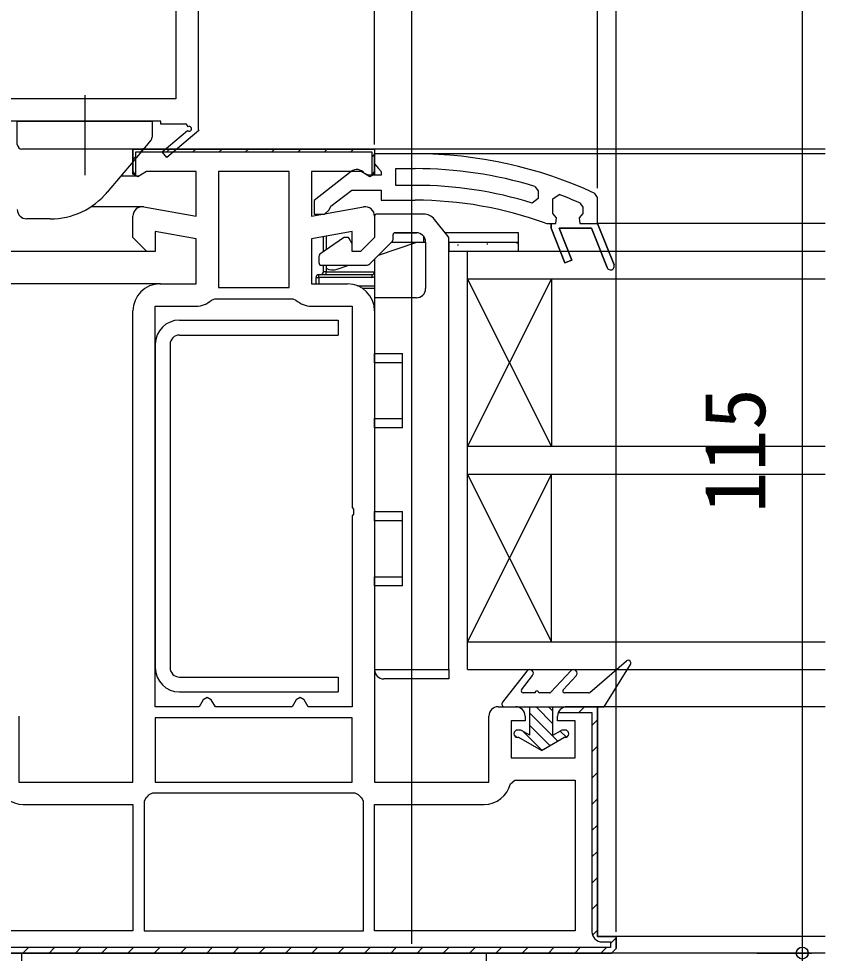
# Model space of a CAD drawing. Units: millimetres, scale not verified. Extents: x -525 to 525, y -783 to 778.
# Drawn here: x -88.3 to -1.5, y -489.9 to -389.3 of the extents above; entities that cross this region are included whole.
import ezdxf
from ezdxf.enums import TextEntityAlignment as Align

# ---------------------------------------------------------------- set-up
doc = ezdxf.new("R2010")
doc.units = ezdxf.units.MM
doc.header["$LTSCALE"] = 4
for name, color, linetype in [('0-3_YKK_11', 7, 'Continuous'), ('0-4_YKK_12', 2, 'Continuous'), ('0-5_YKK_13', 4, 'Continuous'), ('0-7_YKK_D', 6, 'Continuous')]:
    doc.layers.add(name, color=color, linetype=linetype)
doc.styles.add('ＭＳ ゴシック', font='')
doc.styles.get('ＭＳ ゴシック').set_extended_font_data('MS Gothic')

msp = doc.modelspace()

# ---------------------------------------------------------------- linework, layer by layer
at = {"layer": '0-3_YKK_11'}
for p, q in [((-76.003, -404.443), (-75.703, -404.143)), ((-75.2, -403.64), (-74.9, -403.34)), ((-72.372, -403.64), (-72.072, -403.34)), ((-69.543, -403.64), (-69.243, -403.34)), ((-66.715, -403.64), (-66.415, -403.34)), ((-63.886, -403.64), (-63.586, -403.34)), ((-61.058, -403.64), (-60.758, -403.34)), ((-58.229, -403.64), (-57.929, -403.34)), ((-55.401, -403.64), (-55.101, -403.34)), ((-52.573, -403.64), (-52.273, -403.34)), ((-50.303, -404.199), (-50.003, -403.899)), ((-36.703, -463.34), (-34.803, -463.34)), ((-28.02, -463.94), (-27.42, -463.34)), ((-26.603, -465.352), (-26.003, -464.752)), ((-26.603, -468.18), (-26.003, -467.58)), ((-26.603, -471.008), (-26.003, -470.408)), ((-26.603, -473.837), (-26.003, -473.237)), ((-26.603, -476.665), (-26.003, -476.065)), ((-26.603, -479.494), (-26.003, -478.894)), ((-26.603, -482.322), (-26.003, -481.722)), ((-26.603, -485.151), (-26.003, -484.551)), ((-26.538, -487.914), (-26.003, -487.379)), ((-24.603, -488.807), (-24.076, -488.28)), ((-87.861, -489.84), (-87.261, -489.24)), ((-85.032, -489.84), (-84.432, -489.24)), ((-82.204, -489.84), (-81.604, -489.24)), ((-79.376, -489.84), (-78.776, -489.24)), ((-76.547, -489.84), (-75.947, -489.24)), ((-73.719, -489.84), (-73.119, -489.24)), ((-70.89, -489.84), (-70.29, -489.24)), ((-68.062, -489.84), (-67.462, -489.24)), ((-65.233, -489.84), (-64.633, -489.24)), ((-62.405, -489.84), (-61.805, -489.24)), ((-59.577, -489.84), (-58.977, -489.24)), ((-56.748, -489.84), (-56.148, -489.24)), ((-53.92, -489.84), (-53.32, -489.24)), ((-51.091, -489.84), (-50.491, -489.24)), ((-48.263, -489.84), (-47.663, -489.24)), ((-45.434, -489.84), (-44.834, -489.24)), ((-42.606, -489.84), (-42.006, -489.24)), ((-39.778, -489.84), (-39.178, -489.24)), ((-36.949, -489.84), (-36.349, -489.24)), ((-34.121, -489.84), (-33.521, -489.24)), ((-31.292, -489.84), (-30.692, -489.24)), ((-28.464, -489.84), (-27.864, -489.24)), ((-25.635, -489.84), (-25.035, -489.24))]:
    msp.add_line(p, q, dxfattribs=at)
for points in [[(-111.003, -381.34), (-69.003, -381.34), (-69.003, -401.206), (-68.926, -401.34), (-72.344, -404.245), (-72.862, -403.635), (-70.142, -401.324)], [(-70.077, -400.946), (-70.254, -400.64), (-73.003, -400.64), (-73.003, -400.34), (-92.003, -400.34)], [(-74.829, -409.555), (-69.203, -410.547), (-69.203, -405.74), (-74.559, -405.74), (-75.488, -406.32), (-76.003, -406.034), (-76.003, -403.34), (-50.003, -403.34), (-50.003, -406.034), (-50.518, -406.32), (-51.447, -405.74), (-56.803, -405.74), (-56.803, -410.547), (-51.177, -409.555)], [(-50.503, -403.34), (-76.003, -403.34), (-76.003, -405.74), (-75.703, -406.198), (-75.703, -403.64), (-50.303, -403.64), (-50.303, -406.198), (-50.003, -405.74), (-50.003, -403.84)], [(-45.636, -403.84), (-50.004, -403.84), (-50.004, -404.94), (-49.566, -405.436), (-49.304, -405.734), (-49.304, -406.14), (-50.704, -406.14), (-51.104, -405.94)], [(-52.52, -405.753), (-56.504, -408.865), (-56.504, -410.34), (-55.402, -410.34), (-54.903, -409.864), (-54.711, -409.495), (-52.465, -407.74), (-49.304, -407.74), (-49.304, -408.84), (-45.636, -408.84)], [(-45.636, -407.24), (-47.704, -407.24), (-47.704, -405.44), (-45.636, -405.44)], [(-32.759, -407.348), (-32.404, -407.827), (-32.404, -408.664), (-33.051, -409.141)], [(-27.904, -409.135), (-27.604, -409.593), (-27.604, -410.265), (-27.979, -410.749), (-27.904, -411.34), (-26.004, -411.34), (-24.232, -415.792), (-26.004, -411.34), (-26.004, -408.558), (-26.293, -408.104)], [(-24.975, -416.088), (-26.666, -411.84), (-30.143, -411.84), (-28.769, -415.292), (-29.512, -415.588), (-31.004, -411.84), (-31.004, -411.34), (-30.504, -411.34), (-30.429, -410.749), (-30.804, -410.265), (-30.804, -410.24), (-30.804, -408.704), (-30.129, -408.236)], [(-73.103, -417.84), (-69.203, -417.84), (-69.203, -412.984), (-73.603, -412.208), (-73.603, -414.34), (-74.503, -414.34), (-76.003, -412.84), (-76.003, -410.54)], [(-50.003, -410.54), (-50.003, -412.84), (-51.503, -414.34), (-52.403, -414.34), (-52.403, -412.208), (-56.803, -412.984), (-56.803, -417.84), (-52.903, -417.84)], [(-31.621, -411.31), (-31.45, -411.34), (-31.004, -411.34), (-31.004, -411.84), (-29.512, -415.588), (-28.769, -415.292), (-30.143, -411.84), (-26.666, -411.84), (-24.975, -416.088)], [(-73.603, -463.34), (-73.603, -420.24), (-69.203, -420.24)], [(-56.803, -420.24), (-52.403, -420.24), (-52.403, -441.882), (-52.283, -442.065), (-52.283, -442.615), (-52.403, -442.798), (-52.403, -463.34), (-57.137, -463.34), (-57.57, -462.59), (-58.003, -462.34), (-58.436, -462.59), (-58.869, -463.34), (-67.137, -463.34), (-67.57, -462.59), (-68.003, -462.34), (-68.436, -462.59), (-68.869, -463.34), (-73.603, -463.34)], [(-67.548, -419.578), (-67.203, -419.44), (-58.803, -419.44), (-58.458, -419.578)], [(-88.303, -464.34), (-88.303, -471.44), (-76.003, -471.44), (-76.003, -420.74)], [(-50.003, -420.74), (-50.003, -471.44), (-37.703, -471.44), (-37.703, -464.34)], [(-33.803, -464.34), (-33.803, -464.84), (-35.303, -464.84), (-35.303, -468.84), (-28.403, -468.84), (-28.403, -464.84), (-30.303, -464.84), (-30.303, -464.34)], [(-30.219, -463.94), (-26.603, -463.94), (-26.603, -487.54)], [(-76.003, -487.44), (-97.603, -487.44), (-97.603, -471.24), (-91.108, -471.24), (-90.622, -471.622)], [(-35.384, -471.622), (-34.898, -471.24), (-28.403, -471.24), (-28.403, -487.44)], [(-74.803, -487.44), (-51.203, -487.44), (-51.203, -473.532), (-51.379, -473.151)], [(-74.627, -473.151), (-74.803, -473.532), (-74.803, -487.44)], [(-51.714, -472.816), (-52.095, -472.64), (-73.911, -472.64), (-74.292, -472.816)], [(-87.803, -473.84), (-76.003, -473.84), (-76.003, -487.44)], [(-28.403, -487.44), (-50.003, -487.44), (-50.003, -473.84), (-38.203, -473.84)], [(-25.503, -488.64), (-24.603, -488.64), (-24.603, -489.24), (-101.403, -489.24), (-101.403, -488.64), (-100.503, -488.64)], [(-102.003, -489.84), (-24.503, -489.84), (-102.003, -489.84)]]:
    msp.add_lwpolyline(points, dxfattribs=at)
for points in [[(-71.403, -397.94), (-93.003, -397.94), (-93.003, -383.74), (-71.403, -383.74)], [(-66.803, -405.74), (-66.803, -418.24), (-59.203, -418.24), (-59.203, -405.74)], [(-29.303, -463.34), (-26.003, -463.34), (-26.003, -488.04), (-24.003, -488.04), (-24.003, -489.34), (-24.503, -489.84), (-24.003, -489.34), (-24.003, -488.04), (-26.003, -488.04), (-26.003, -463.34)], [(-52.403, -464.54), (-73.603, -464.54), (-73.603, -471.44), (-52.403, -471.44)]]:
    msp.add_lwpolyline(points, close=True, dxfattribs=at)
for centre, radius, start, end in [((-69.952, -401.162), 0.25, 220.35701, 120), ((-45.636, -449.84), 46, 65.13402, 89.99999), ((-51.904, -406.54), 1, 36.86989, 128.08672), ((-45.636, -449.84), 44.4, 73.13981, 90.00001), ((-45.636, -449.84), 42.6, 72.81723, 90.00001), ((-45.636, -449.84), 41, 70.01112, 90.00001), ((-45.636, -449.84), 44.4, 66.46078, 69.55779), ((-75.003, -410.54), 1, 80.00002, 180), ((-51.003, -410.54), 1, 360, 99.99998), ((-24.604, -415.94), 0.4, 201.69939, 21.69941), ((-24.604, -415.94), 0.4, 201.69939, 21.69941), ((-73.103, -420.74), 2.9, 90.00001, 179.99999), ((-52.903, -420.74), 2.9, 0.00001, 89.99999), ((-69.203, -417.84), 2.4, 270, 313.60283), ((-56.803, -417.84), 2.4, 226.39717, 270), ((-36.703, -464.34), 1, 90.00001, 179.99999), ((-34.803, -464.34), 1, 0.00001, 89.99999), ((-29.303, -464.34), 1, 90.00001, 179.99999), ((-29.303, -464.34), 1, 90.00002, 156.42181), ((-87.803, -470.94), 2.9, 193.60896, 269.99999), ((-38.203, -470.94), 2.9, 270.00001, 346.39104), ((-76.503, -470.94), 2.9, 310.32022, 319.67978), ((-49.503, -470.94), 2.9, 220.32022, 229.67978), ((-25.503, -487.54), 1.1, 180.00001, 269.99999)]:
    msp.add_arc(centre, radius, start, end, dxfattribs=at)
at = {"layer": '0-4_YKK_12'}
for p, q in [((-1.49, -403.34), (-50.45, -403.34)), ((-1.49, -403.84), (-48.609, -403.84)), ((-75.45, -406.24), (-77.306, -406.24)), ((-74.95, -409.54), (-80.525, -409.54)), ((-1.49, -411.34), (-25.95, -411.34)), ((-74.243, -414.34), (-92.95, -414.34)), ((-40.003, -459.34), (-40.003, -414.341)), ((-1.49, -414.341), (-40.003, -414.341)), ((-73.05, -417.84), (-92.95, -417.84)), ((-40.003, -435.34), (-30.95, -417.331)), ((-40.003, -417.34), (-30.95, -435.331)), ((-1.49, -417.34), (-40.003, -417.34)), ((-30.95, -417.331), (-30.95, -435.331)), ((-1.49, -435.34), (-40.003, -435.34)), ((-40.003, -456.34), (-30.95, -438.34)), ((-40.003, -438.34), (-30.95, -456.34)), ((-1.49, -438.34), (-40.003, -438.34)), ((-30.95, -456.34), (-30.95, -438.34)), ((-40.003, -456.34), (-1.49, -456.34)), ((-40.003, -459.34), (-1.49, -459.34)), ((-1.49, -463.34), (-26.45, -463.34)), ((-1.49, -488.04), (-24.45, -488.04)), ((-1.49, -489.84), (-24.45, -489.84))]:
    msp.add_line(p, q, dxfattribs=at)
at = {"layer": '0-5_YKK_13'}
for p, q in [((-81.2, -397.546), (-81.2, -406.134)), ((-73.95, -400.34), (-73.95, -402.058)), ((-75.106, -403.34), (-87.95, -403.34)), ((-75.982, -404.661), (-78.768, -407.982)), ((-84.897, -410.84), (-87.45, -410.84)), ((-50.023, -410.34), (-50.003, -410.34)), ((-50.003, -410.54), (-50.003, -410.34)), ((-50.003, -410.54), (-50.003, -412.133)), ((-44.724, -410.34), (-49.803, -410.34)), ((-42.069, -412.758), (-43.553, -410.903)), ((-53.355, -412.876), (-55.875, -414.641)), ((-55.503, -414.38), (-55.503, -412.755)), ((-55.203, -412.702), (-55.203, -414.17)), ((-52.918, -412.84), (-53.24, -412.84)), ((-52.403, -413.533), (-52.745, -412.94)), ((-48.003, -412.961), (-48.003, -412.54)), ((-47.803, -412.34), (-45.503, -412.34)), ((-45.603, -412.34), (-47.803, -412.34)), ((-45.503, -412.34), (-45.603, -412.34)), ((-44.753, -412.678), (-44.753, -413.34)), ((-34.803, -412.34), (-42.403, -412.34)), ((-42.003, -459.34), (-42.003, -412.945)), ((-50.528, -415.693), (-48.149, -413.315)), ((-48.175, -413.34), (-44.503, -413.34)), ((-44.503, -413.34), (-44.503, -418.34)), ((-42.003, -413.34), (-34.803, -413.34)), ((-42.003, -413.34), (-42.003, -414.341)), ((-41.05, -413.609), (-41.05, -413.709)), ((-37.875, -413.509), (-37.875, -413.609)), ((-34.803, -413.34), (-34.503, -413.34)), ((-34.7, -413.409), (-34.7, -413.509)), ((-34.503, -414.341), (-34.503, -413.34)), ((-56.003, -414.887), (-56.003, -415.54)), ((-50.003, -415.168), (-50.003, -419.34)), ((-44.503, -414.341), (-44.503, -414.341)), ((-34.503, -414.341), (-42.003, -414.341)), ((-36.287, -414.303), (-36.287, -414.341)), ((-55.703, -415.84), (-50.882, -415.84)), ((-55.503, -416.54), (-55.503, -415.84)), ((-55.203, -415.84), (-55.203, -416.54)), ((-54.02, -416.26), (-52.785, -415.84)), ((-56.303, -417.84), (-56.303, -417.14)), ((-56.003, -416.84), (-50.303, -416.84)), ((-56.003, -417.14), (-56.003, -416.84)), ((-50.303, -417.14), (-56.003, -417.14)), ((-55.203, -416.54), (-55.503, -416.54)), ((-50.303, -416.84), (-50.303, -417.14)), ((-51.845, -418.04), (-50.003, -418.04)), ((-50.003, -418.34), (-51.275, -418.34)), ((-50.003, -419.34), (-50.003, -425.34)), ((-45.503, -419.34), (-50.003, -419.34)), ((-71.003, -421.74), (-53.903, -421.74)), ((-53.903, -421.74), (-53.903, -423.34)), ((-71.003, -423.34), (-53.903, -423.34)), ((-73.603, -424.34), (-73.603, -459.14)), ((-72.003, -424.34), (-72.003, -459.14)), ((-50.003, -425.34), (-47.003, -425.34)), ((-47.003, -433.34), (-47.003, -425.34)), ((-50.003, -432.34), (-47.003, -432.34)), ((-50.003, -433.34), (-50.003, -432.34)), ((-50.003, -433.34), (-50.003, -442.34)), ((-47.003, -433.34), (-50.003, -433.34)), ((-50.003, -442.34), (-47.003, -442.34)), ((-47.003, -450.34), (-47.003, -442.34)), ((-50.003, -449.34), (-47.003, -449.34)), ((-50.003, -450.34), (-50.003, -449.34)), ((-50.003, -450.34), (-50.003, -459.34)), ((-47.003, -450.34), (-50.003, -450.34)), ((-26.847, -461.792), (-22.898, -458.412)), ((-50.003, -459.34), (-42.003, -459.34)), ((-42.003, -459.34), (-42.003, -460.34)), ((-33.618, -459.494), (-36.24, -462.855)), ((-31.044, -461.776), (-28.896, -459.467)), ((-25.303, -463.34), (-22.449, -458.8)), ((-71.003, -460.14), (-53.903, -460.14)), ((-53.903, -460.14), (-53.903, -461.74)), ((-42.003, -460.34), (-49.003, -460.34)), ((-34.176, -461.517), (-32.987, -459.985)), ((-29.698, -461.504), (-28.31, -460.012)), ((-71.003, -461.74), (-53.903, -461.74)), ((-32.725, -461.84), (-34.018, -461.84)), ((-31.19, -461.84), (-32.325, -461.84)), ((-26.977, -461.84), (-29.551, -461.84)), ((-36.003, -463.34), (-25.303, -463.34)), ((-33.303, -466.394), (-33.303, -463.34)), ((-30.803, -465.163), (-32.626, -463.34)), ((-30.803, -463.816), (-31.279, -463.34)), ((-30.803, -466.394), (-30.803, -463.34)), ((-30.291, -467.022), (-33.303, -464.01)), ((-31.145, -467.515), (-33.303, -465.357)), ((-34.737, -466.617), (-34.98, -466.374)), ((-34.371, -465.84), (-34.603, -465.84)), ((-33.303, -466.394), (-34.171, -465.893)), ((-31.999, -468.008), (-34.035, -465.972)), ((-30.803, -466.394), (-29.935, -465.893)), ((-29.355, -466.611), (-30.022, -465.944)), ((-29.503, -465.84), (-29.735, -465.84)), ((-34.478, -466.64), (-34.603, -466.64)), ((-32.053, -468.04), (-34.478, -466.64)), ((-32.053, -468.04), (-29.628, -466.64)), ((-29.503, -466.64), (-29.628, -466.64)), ((-88.003, -489.84), (-88.003, -503.827)), ((-38.003, -489.84), (-38.003, -503.827))]:
    msp.add_line(p, q, dxfattribs=at)
for points in [[(-88.45, -402.84), (-88.45, -400.34), (-73.95, -400.34)], [(-74.067, -402.379), (-74.723, -403.161), (-75.982, -404.661)], [(-34.503, -413.34), (-34.503, -412.34), (-34.803, -412.34)], [(-49.586, -414.751), (-45.437, -413.34), (-44.503, -413.34)], [(-56.303, -417.14), (-56.003, -417.14), (-56.003, -417.84)], [(-55.203, -416.84), (-55.203, -416.54), (-50.003, -416.54)], [(-47.003, -426.34), (-50.003, -426.34), (-50.003, -425.34)], [(-47.003, -443.34), (-50.003, -443.34), (-50.003, -442.34)], [(-87.983, -489.86), (-88.003, -489.84), (-78.003, -489.84), (-48.003, -489.84), (-38.003, -489.84), (-38.023, -489.86)]]:
    msp.add_lwpolyline(points, dxfattribs=at)
for centre, radius, start, end in [((-74.45, -402.058), 0.5, 320, 0), ((-87.95, -402.84), 0.5, 180, 270), ((-75.106, -402.84), 0.5, 270, 320), ((-84.897, -402.84), 8, 270, 320), ((-84.897, -402.84), 8, 315.4052, 320), ((-87.45, -409.84), 1, 180, 270), ((-49.803, -410.54), 0.2, 90, 180), ((-44.724, -411.84), 1.5, 38.65981, 90), ((-53.24, -413.04), 0.2, 90, 125), ((-52.918, -413.04), 0.2, 30, 90), ((-48.503, -412.961), 0.5, 315, 0), ((-47.803, -412.54), 0.2, 90, 180), ((-45.503, -413.34), 1, 0, 90), ((-42.303, -412.945), 0.3, 0, 38.65981), ((-55.703, -414.887), 0.3, 125, 180), ((-55.703, -415.54), 0.3, 180, 270), ((-54.503, -414.84), 1.5, 221.81031, 228.18969), ((-54.503, -414.84), 1.5, 242.18186, 288.79043), ((-50.882, -415.34), 0.5, 270, 315), ((-56.003, -417.14), 0.3, 90, 180), ((-55.803, -416.54), 0.3, 270, 0), ((-50.303, -416.54), 0.3, 270, 0), ((-50.303, -416.54), 0.6, 270, 300), ((-45.503, -418.34), 1, 270, 0), ((-71.003, -424.34), 2.6, 90, 180), ((-71.003, -424.34), 1, 90, 180), ((-22.703, -458.64), 0.3, 327.84718, 130.56105), ((-71.003, -459.14), 2.6, 180, 270), ((-71.003, -459.14), 1, 180, 270), ((-49.003, -459.34), 1, 180, 270), ((-33.303, -459.74), 0.4, 322.18768, 142.05449), ((-28.603, -459.74), 0.4, 317.0674, 137.0674), ((-34.018, -461.64), 0.2, 142.18768, 270), ((-29.551, -461.64), 0.2, 137.0674, 270), ((-32.525, -461.84), 0.2, 0, 180), ((-31.19, -461.64), 0.2, 270, 317.0674), ((-26.977, -461.64), 0.2, 270, 310.56105), ((-36.003, -463.04), 0.3, 142.05449, 270), ((-34.603, -466.24), 0.4, 90, 270), ((-34.371, -466.24), 0.4, 60, 90), ((-29.735, -466.24), 0.4, 90, 120), ((-29.503, -466.24), 0.4, 270, 90)]:
    msp.add_arc(centre, radius, start, end, dxfattribs=at)
at = {"layer": '0-7_YKK_D'}
for p, q in [((-46.003, -488.84), (-46.003, -333.84)), ((-50.003, -402.839), (-50.003, -353.84)), ((-50.003, -402.839), (-50.003, -353.84)), ((-26.004, -407.557), (-26.004, -353.84)), ((-26.004, -407.558), (-26.004, -353.84)), ((-24.003, -487.54), (-24.003, -353.84)), ((-3.977, -374.84), (-3.977, -489.84)), ((-8.873, -489.84), (-2.977, -489.84)), ((-2.314, -489.84), (-4.965, -489.839)), ((-3.965, -489.839), (-3.967, -504.838))]:
    msp.add_line(p, q, dxfattribs=at)
for centre in [(-3.977, -489.84), (-3.965, -489.839)]:
    msp.add_circle(centre, 0.637, dxfattribs=at)

# ---------------------------------------------------------------- texts
at = {"layer": '0-7_YKK_D', "style": 'ＭＳ ゴシック'}
msp.add_text('115', height=6.598, rotation=90, dxfattribs=at).set_placement((-5.977, -442.516), align=Align.BOTTOM_LEFT)

doc.saveas('drawing.dxf')
